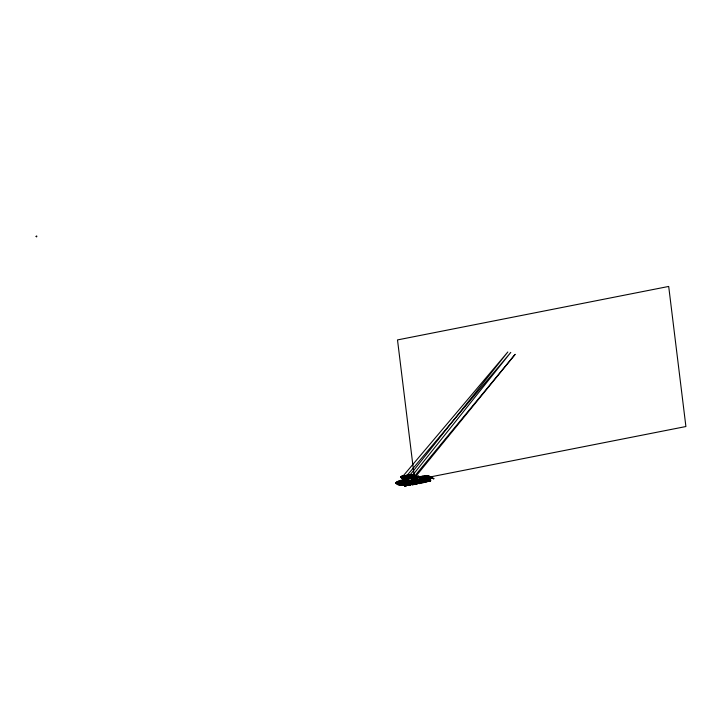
<?xml version="1.0" encoding="UTF-8"?>
<svg xmlns="http://www.w3.org/2000/svg" width="722" height="722" viewBox="0 0 722 722"><rect width="100%" height="100%" fill="white"/><g stroke="black" fill="none" stroke-linecap="round" stroke-linejoin="round"><path stroke-width="1.08" d="M400.999 477.098L401.603 477.052L401.179 477.468M401.315 477.567L401.197 477.062M401.847 483.451L402.416 484.76M406.802 485.509L404.798 485.816L406.82 485.355L406.676 484.173L404.473 484.606L404.852 485.888M404.681 485.707L404.645 484.597M406.874 484.354L406.973 485.364M408.083 484.2L408.291 485.049M411.82 484.561L411.748 483.496L413.896 483.099L414.248 484.2L414.013 483.099L411.811 483.433M415.24 482.91L417.37 482.422L417.632 483.532L417.388 482.63M418.959 483.46C416.982 481.267 422.406 481.538 421.025 483.054M418.796 482.134L420.791 481.764L420.908 482.765M424.292 482.097C421.161 484.931 421.323 479.697 423.949 481.023M425.195 481.881C423.814 479.318 431.269 480.085 424.825 480.78C424.085 484.435 431.224 479.661 425.357 481.98M427.65 481.384L427.316 480.5M430.592 480.915L430.438 479.237L427.984 479.931L428.336 481.33L430.592 480.915L430.465 479.552L430.592 480.509M413.507 478.081C413.029 474.146 414.518 479.968 411.892 477.585L412.045 476.141L410.276 475.735L412.1 476.719M412.677 478L412.831 476.556L412.045 476.141L412.127 476.926M406.071 477.368L407.434 478.731L407.668 477.612L407.515 478.785M407.506 478.135L406.694 477.215L407.93 477.747M406.919 477.838L406.946 477.35L406.856 477.802M408.02 478.208L408.417 478.433M408.138 478.948L408.823 478.794L406.324 477.594M402.145 476.285L401.676 476.132L401.973 478.009M402.091 477.125L402.181 476.493L403.228 476.339L403.111 476.926M406.197 476.312L406.287 475.681M406.703 475.554C407.416 476.719 402.47 475.509 407.804 475.166M410.15 483.578L410.493 485.049M418.534 476.376L421.486 478.668L421.856 477.441L420.132 476.61M419.049 476.574L420.764 476.971M419.202 476.565L421.54 477.305M420.493 477.17L418.047 476.195L413.029 477.179M420.881 477.17L420.105 476.836L420.89 476.971M407.623 479.002L405.006 477.576L400.936 476.89C402.912 475.608 403.255 477.134 400.936 476.89L402.587 476.204L405.728 476.61L409.004 478.226L411.405 477.756L409.004 478.226M405.168 479.471L401.215 477.729L401.062 476.493L406.865 477.098L405.006 477.576L404.076 477.287L405.728 476.61L404.076 477.287L400.936 476.89M417.307 477.125L417.993 477.007L416.585 476.457M417.497 483.55L415.565 484.128M417.596 483.668C417.46 478.325 411.702 486.664 417.551 483.704M424.446 482.341L421.792 482.657L421.874 481.249L424.139 480.834L424.419 482.197L424.247 481.141M430.583 480.626L428.615 481.06L428.435 480.103M410.502 483.812L410.61 484.796L410.286 483.361L407.876 484.182L408.237 485.473L410.466 484.787M411.856 483.532L412.172 484.796M414.248 484.39L413.814 482.81L411.666 483.289L411.612 484.606L414.076 484.534L411.919 484.715M411.964 475.193L413.598 475.085L415.168 475.915L414.753 476.403M405.764 476.953L510.788 352.399L412.641 475.238L414.383 475.257L409.943 475.112L507.846 351.957L402.632 476.556M420.98 483C415.123 483.46 422.108 483.812 420.755 481.764M425.24 481.709L427.442 481.303M413.462 477.522L414.437 478.045L515.174 354.322L412.785 478.37L411.396 476.971L417.37 481.403M432.821 478.108L427.984 475.861L433.796 478.776L431.747 478.172L401.91 484.056L399.934 485.455C388.355 481.8 405.268 479.841 408.544 477.982M398.526 482.007L399.049 481.556L398.571 481.303L398.156 481.872L404.284 480.166M395.755 483.253L397.542 481.745L403.959 480.22M396.477 482.783L397.29 482.125L398.093 482.558L397.271 483.208L396.468 482.774M397.262 483.198L398.084 482.549M399.501 484.679L400.782 483.668L397.407 481.89L396.134 482.91L399.51 484.697L400.791 483.677M410.394 484.868L408.535 485.202L408.336 484.245M410.538 484.913L408.318 485.265M399.934 485.455L401.883 483.812L431.711 477.928L433.769 478.569M405.213 479.038C403.463 478.65 407.713 479.968 405.629 480.482L404.329 479.751L405.908 478.803L407.199 479.534L405.917 479.534L406.54 479.164M404.365 479.805L405.908 478.803M404.636 479.679L406.116 479.173L404.302 478.298M404.988 480.139L405.701 479.706M405.222 480.04L406.071 480.085L405.574 479.823M408.183 483.975L410.276 483.776M406.739 485.428C405.006 488.713 401.955 482.765 406.928 484.137M415.294 476.737C412.488 475.392 416.522 477.143 413.264 476.917M411.892 477.585L412.867 477.386M415.222 482.756L417.289 482.422M420.854 483.198C414.618 485.364 421.016 478.09 421.025 482.865M428.534 481.195L430.411 480.771M418.291 476.385L416.053 476.827L418.363 476.421L418.453 477.134L418.291 476.385L417.957 476.818M406.558 481.935C405.692 480.184 401.197 481.15 404.988 482.323L406.558 481.935L404.744 481.005L403.174 481.366L404.988 482.323M404.753 484.697L406.666 484.318M408.228 483.957L410.123 483.695M412.018 483.614L412.082 484.606M406.639 485.283L404.816 485.698L404.708 484.787M422.18 481.457L424.067 481.087L424.121 482.125M425.33 480.662L427.253 480.437M413.887 484.2L412.009 484.57M424.049 482.197L422.18 482.567L422 481.718M427.198 481.403L427.307 480.292M407.271 478.496L408.661 478.794M406.315 478.587L407.768 479.354L409.735 478.912L408.282 478.135M400.15 481.565L402.136 481.114M399.167 482.016L402.714 481.168L401.937 480.753L398.391 481.601L399.167 481.98M399.934 482.368L402.623 481.736L403.057 481.98L399.934 482.368L403.652 482.278L400.529 482.666L400.963 482.919M404.13 481.664L405.935 481.8M406.694 481.61C410.511 481.078 405.719 481.249 407.199 481.944L408.381 481.682L407.957 481.457M403.228 482.07L404.257 482.621L401.134 483L404.311 482.648M412.289 480.825L408.769 481.222L411.838 480.518L413.119 481.267L408.147 482.404L407.407 482.007L412.379 480.87M408.778 481.294L411.838 480.518M406.739 481.989L404.744 482.495L405.656 482.982L407.759 482.576L406.748 482.043M401.73 483.325L404.852 482.91L401.73 483.325L402.163 483.55M412.668 481.023L407.695 482.161L412.767 481.069M424.942 478.343L426.522 478.045L424.707 477.08L423.128 477.35L426.079 478.966L428.002 478.578L427.081 478.036L425.059 478.37M408.228 475.41L407.398 475.464L408.047 475.121M401.062 476.493L410.511 474.905L407.289 475.518M403.201 476.294L401.73 476.583L402.849 476.15M404.176 475.997L403.427 476.15M403.002 476.168L407.596 475.518M404.645 476.385L411.369 475.103M405.042 476.421L407.768 476.015M411.838 475.211L408.381 475.951L409.221 475.69M407.659 476.33L406.549 476.547L408.381 476.673L406.549 476.574L407.271 476.908M407.84 478.496L405.466 478.957L405.439 478C403.589 475.789 403.733 479.931 404.78 479.218M402.641 477.856C405.186 479.209 401.504 478.614 402.307 476.944C401.504 475.888 402.533 479.489 403.968 478.975M404.212 477.549L404.988 478.397L404.491 477.991M402.912 478L403.038 478.397M403.571 477.765L403.742 478.939M403.806 477.729L403.598 477.756M404.311 477.621L402.488 476.881L403.652 478.19M408.255 476.89L408.842 477.197L408.246 476.827C405.737 477.107 410.493 478.632 410.863 477.26L409.545 477.152M404.672 477.829L404.934 477.865M404.871 477.928L405.141 478.785M408.832 477.134L407.966 477.305L408.688 477.82M409.573 477.025L410.195 477.134M403.625 478.316L402.587 477.729L402.659 478.361M407.966 477.368L410.24 477.513M413.029 476.376L413.896 476.204M409.888 477.197L415.204 476.195M404.302 478.515L404.446 479.282M405.737 478.108L407.768 479.354M410.177 477.35L411.044 477.052M411.621 476.944L414.771 476.412M404.383 478.641L404.672 479.363M412.876 476.863L412.614 477.197M405.241 478.767L404.988 477.856M408.652 478.045L411.405 477.756M403.986 479.191L403.742 477.251L404.293 479.39M407.768 478.46L405.556 478.975M415.782 476.854L413.372 477.332L415.43 476.701M405.71 479.065L407.587 478.713M410.168 478.045L411.287 478.659L409.428 478.217M414.798 477.973L413.679 477.35L415.592 477.783L414.473 477.224M416.675 477.567C413.643 476.24 418.137 477.747 415.935 477.747L414.816 477.152M420.727 476.926L423.877 476.312M399.663 481.231L401.739 480.816M421.783 476.863L423.859 476.457M411.829 479.706L412.47 479.579M416.811 478.677L417.451 478.596M404.112 481.493L405.241 481.393M424.103 477.549L425.935 477.892M414.401 479.814L416.053 479.426L414.401 479.814L412.785 478.298M416.224 479.291L418.065 478.894L416.874 477.829L415.033 478.217L416.224 479.264M412.84 480.283L414.238 480.004L415.818 480.843L414.437 481.258L412.84 480.283L414.419 481.114L415.818 480.843M416.856 479.489L418.246 479.218L419.825 480.049L418.444 480.464L416.856 479.489L418.426 480.32L419.825 480.049M430.141 476.971L685.9 426.531L668.698 286.444L397.506 339.918L414.572 478.903M412.858 480.419L414.257 480.148L415.836 480.978M416.874 479.634L418.264 479.354L419.843 480.184M402.452 482.603L404.546 482.188M415.746 480.13L415.177 480.274L416.034 480.283M402.632 485.103L402.957 485.328M403.228 484.985L403.905 485.031M427.063 480.572L427.505 480.256M428.615 481.204L430.375 480.599L430.312 479.625M403.075 476.105L403.733 475.978M403.959 475.933L404.609 475.78M404.789 475.762L407.037 475.329M407.262 475.275L411.639 474.778L408.959 474.941L410.042 475.302L409.455 475.22M416.441 476.664L418.119 476.637M420.935 476.619L422.875 476.267L424.247 476.989L422.298 477.341L420.935 476.619L422.298 477.341M428.038 476.321L427.262 475.87L423.688 476.502L428.038 476.321L424.464 476.917M426.54 476.303L424.193 476.511L426.197 476.177M429.112 476.908L425.962 477.134L429.707 477.251L426.567 477.468M422.451 478.478L424.013 478.19L423.327 477.829L421.774 478.117L425.466 478.984L420.448 479.823L419.175 479.146L422.704 478.794L419.175 479.146M424.121 477.684L425.222 477.522M419.708 479.426L424.726 478.596M419.996 479.579L425.005 478.749M420.105 479.634L425.114 478.785M421.251 476.845L423.291 476.52M425.33 476.186L427.37 475.861L429.626 476.574L427.343 475.618L420.177 476.556M428.39 480.915L428.299 480.13M417.316 482.567L417.289 483.532L415.556 483.984M418.769 483.244L418.607 482.386M404.076 477.287L406.865 477.098M425.466 481.998L425.15 480.924M415.385 484.083L415.105 482.901L415.213 483.921M412.831 476.556C414.401 477.016 412.84 475.121 412.027 475.266M409.753 474.841L412.244 475.266M408.832 475.572L407.587 475.834M408.706 475.428L409.888 475.735M408.426 475.572L409.239 475.789M406.242 475.482L407.497 475.347M407.813 475.753L411.396 476.971M407.1 475.744L408.381 475.951M406.396 475.969L405.827 475.915L407.388 475.951M404.004 476.294L405.818 476.538L404.762 476.376M418.047 476.195L420.782 476.872M413.877 475.428L409.943 475.112M408.959 474.941L411.775 475.437M430.474 479.507L428.345 479.931L430.465 479.706M429.166 476.43L430.276 476.8M401.504 476.412L405.006 477.576M410.313 476.015L412.226 476.737M401.215 477.729L402.524 478.289M429.319 476.294L433.796 478.776M428.697 477.576L427.514 477.774M422.884 476.294L424.247 477.016M423.029 478.487L424.644 478.506M417.767 476.33L419.22 477.098L417.244 477.422L415.791 476.655M422.316 478.83L421.63 478.921M417.993 477.007L417.036 476.376M420.493 478.912L419.527 479.074M409.834 475.464L409.338 475.202L409.771 475.473M410.276 475.735L411.847 476.565L415.168 475.915L413.354 475.004L409.609 475.654M410.304 477.071L409.762 476.773L411.423 476.466M411.305 477.847L412.424 478.433L410.511 478M409.97 477.811L411.287 478.632M408.823 478.794L407.858 478.181M405.845 478.605L409.293 481.078L405.583 480.653L403.905 479.769M405.737 479.273L404.257 478.379L404.194 477.441M404.726 478.984L405.665 479.462M408.769 481.222L409.221 481.529M408.237 481.285L406.008 481.276L407.199 481.944M402.714 482.865L403.652 482.44M401.883 483.812L397.542 481.745M401.089 484.318L401.694 484.633M401.847 484.688L402.488 485.031M400.051 484.119L402.569 485.446L400.015 484.227M395.728 483.036L399.907 485.247M414.437 477.973L416.053 479.489M406.558 479.191L404.834 480.013M424.292 481.204L424.274 482.188M406.82 475.554L406.387 475.789M408.471 475.04L408.616 475.807M405.385 475.627L406.053 475.78M425.393 481.791L425.285 480.906M418.85 483.253L418.742 482.368M415.466 483.921L415.358 483.036M410.213 483.74L410.322 484.67M406.576 484.281L406.694 485.211M407.027 475.915L408.174 476.069L405.538 476.457M427.532 480.356L427.65 481.267M413.634 475.365C416.314 475.428 412.181 477.422 410.71 475.527M406.802 479.264L406.621 478.632L406.666 479.191M412.235 476.024L412.244 477.413M36.109 236.365C36.768 238.061 37.354 234.975 36.109 236.365M405.547 477.504L406.269 477.711L405.547 477.504M407.253 477.513L407.262 478L407.226 477.513M425.411 477.513L424.608 477.648L425.393 477.54M424.518 477.098L425.348 477.034L424.572 477.071M398.246 482.63L397.434 483.289L399.501 484.39L400.322 483.722L398.246 482.63M403.616 480.004L401.685 480.473L403.057 481.195L404.988 480.762L403.616 480.031M410.412 475.726L408.174 476.195L410.412 475.753M412.677 478.65L410.845 479.047L412.036 480.112L413.868 479.751L412.677 478.677M416.802 479.922L416.242 480.067L416.811 479.959M420.565 480.311L414.04 481.863L420.565 480.311M429.879 477.314L427.162 477.783L430.312 477.567L429.879 477.332M430.474 477.63L427.767 478.099L430.908 477.883L430.474 477.648M405.62 476.168L404.979 476.069L405.62 476.195M431.711 477.928L427.343 475.618L431.711 477.928"/></g></svg>
